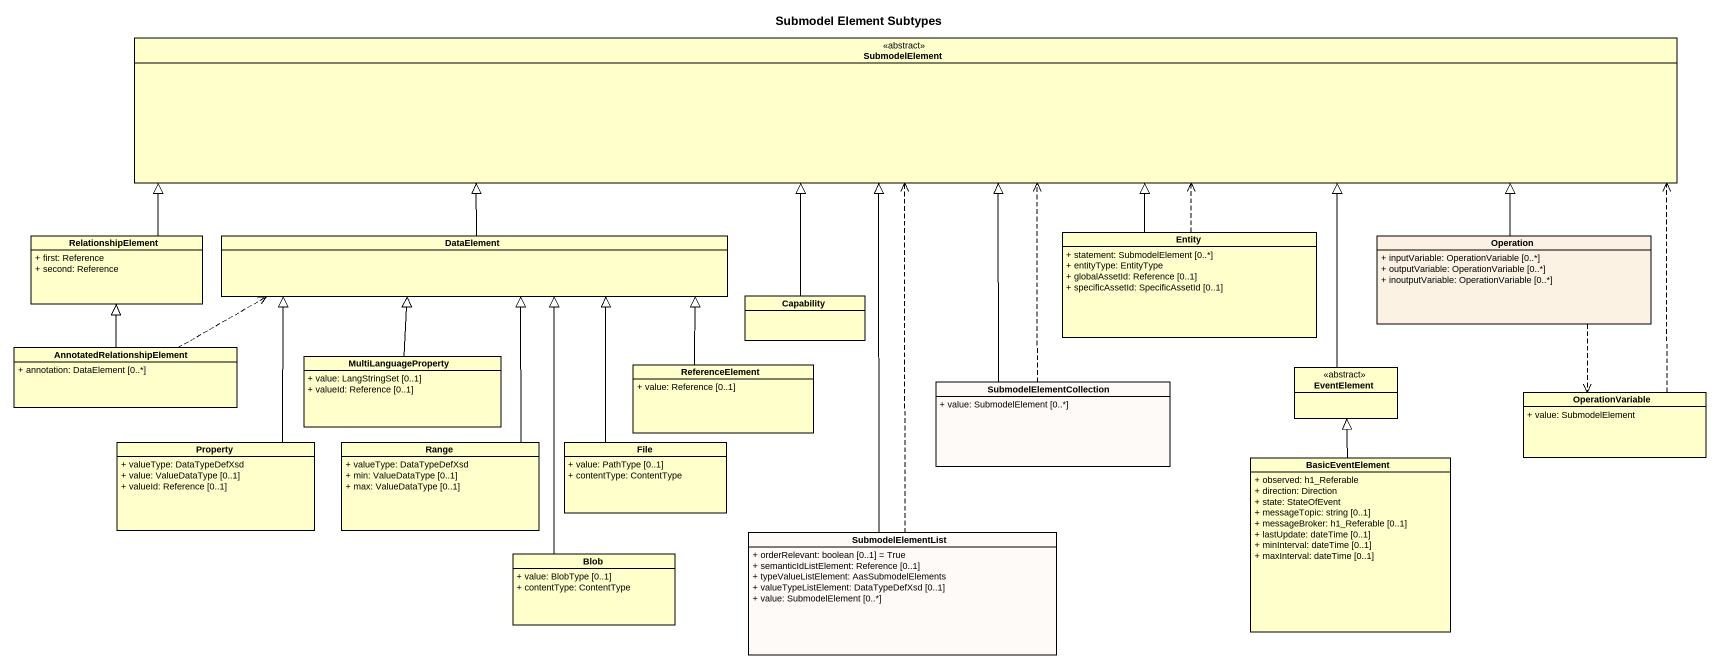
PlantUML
@startuml
title Submodel Element Subtypes
hide circle
hide empty members
skinparam classAttributeIconSize 0
class SubmodelElement <<abstract>>
class "Entity" as Entity_ {
  + statement: SubmodelElement [0..*]
  + entityType: EntityType
  + globalAssetId: Reference [0..1]
  + specificAssetId: SpecificAssetId [0..1]
}
class RelationshipElement {
  + first: Reference
  + second: Reference
}
class DataElement
class Operation #FCF2E3 {
  + inputVariable: OperationVariable [0..*]
  + outputVariable: OperationVariable [0..*]
  + inoutputVariable: OperationVariable [0..*]
}
class Capability
class AnnotatedRelationshipElement {
  + annotation: DataElement [0..*]
}
class MultiLanguageProperty {
  + value: LangStringSet [0..1]
  + valueId: Reference [0..1]
}
class ReferenceElement {
  + value: Reference [0..1]
}
class SubmodelElementCollection #FEFAF7 {
  + value: SubmodelElement [0..*]
}
class EventElement <<abstract>>
class OperationVariable {
  + value: SubmodelElement
}
class Property {
  + valueType: DataTypeDefXsd
  + value: ValueDataType [0..1]
  + valueId: Reference [0..1]
}
class Range {
  + valueType: DataTypeDefXsd
  + min: ValueDataType [0..1]
  + max: ValueDataType [0..1]
}
class "File" as File_ {
  + value: PathType [0..1]
  + contentType: ContentType
}
class BasicEventElement {
  + observed: h1_Referable
  + direction: Direction
  + state: StateOfEvent
  + messageTopic: string [0..1]
  + messageBroker: h1_Referable [0..1]
  + lastUpdate: dateTime [0..1]
  + minInterval: dateTime [0..1]
  + maxInterval: dateTime [0..1]
}
class SubmodelElementList #FEFAF7 {
  + orderRelevant: boolean [0..1] = True
  + semanticIdListElement: Reference [0..1]
  + typeValueListElement: AasSubmodelElements
  + valueTypeListElement: DataTypeDefXsd [0..1]
  + value: SubmodelElement [0..*]
}
class Blob {
  + value: BlobType [0..1]
  + contentType: ContentType
}
Entity_ -up-|> SubmodelElement
Entity_ .up.> SubmodelElement
RelationshipElement -right-|> SubmodelElement
DataElement -right-|> SubmodelElement
Operation -left-|> SubmodelElement
Operation ..> OperationVariable
Capability -up-|> SubmodelElement
AnnotatedRelationshipElement -up-|> RelationshipElement
AnnotatedRelationshipElement .right.> DataElement
MultiLanguageProperty -up-|> DataElement
ReferenceElement -left-|> DataElement
SubmodelElementCollection .up.> SubmodelElement
SubmodelElementCollection -up-|> SubmodelElement
EventElement -up-|> SubmodelElement
OperationVariable .left.> SubmodelElement
Property -up-|> DataElement
Range -up-|> DataElement
File_ -up-|> DataElement
BasicEventElement -up-|> EventElement
SubmodelElementList -up-|> SubmodelElement
SubmodelElementList .up.> SubmodelElement
Blob -up-|> DataElement
@enduml
